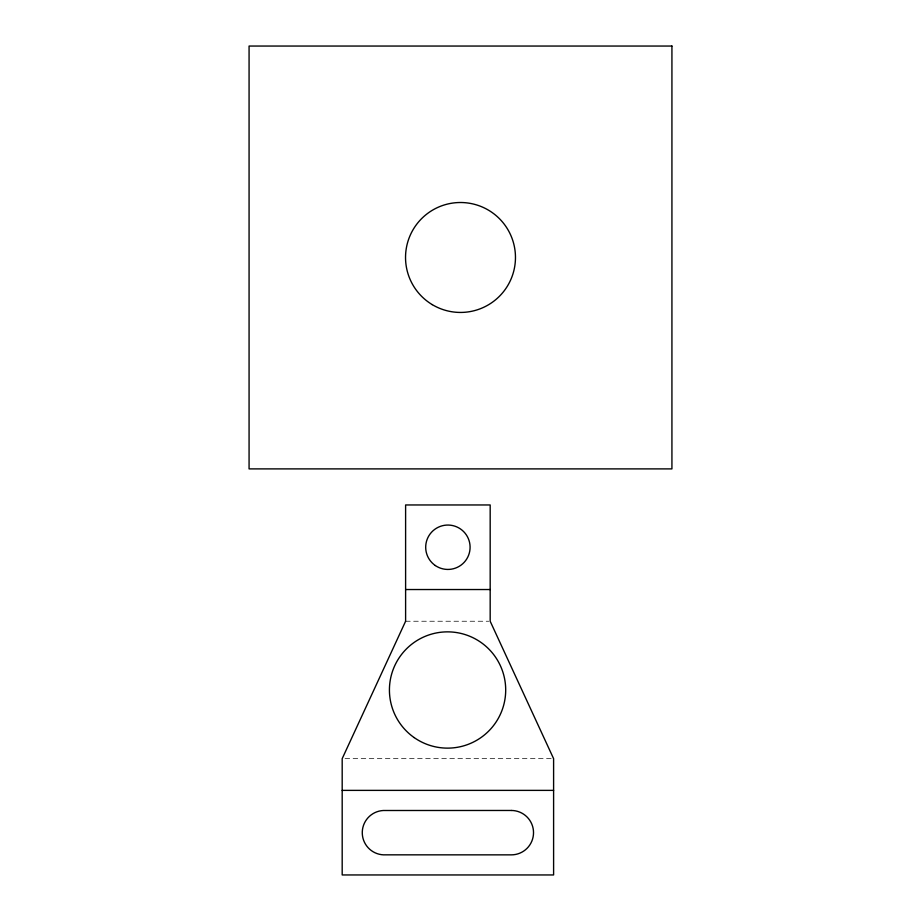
<?xml version="1.0" encoding="UTF-8"?>
<svg xmlns="http://www.w3.org/2000/svg" width="921" height="921" viewBox="0 0 921 921"><rect width="100%" height="100%" fill="white"/><g stroke="black" fill="none" stroke-linecap="round" stroke-linejoin="round"><path stroke-width="0.69" stroke-dasharray="4.61 3.45" d="M405.608 621.238L488.74 621.238M345.053 758.662L552.163 758.662"/><path stroke-width="1.38" d="M405.608 589.532L490.179 589.532M342.186 790.379L553.602 790.379M405.608 621.238L342.186 758.662L342.186 874.95L553.602 874.95L553.602 758.662L490.179 621.238L490.179 504.961L405.608 504.961L405.608 621.238M671.927 46.05L249.073 46.05L249.073 468.893L671.927 468.893L671.927 46.05M511.316 810.468L383.274 810.503A22.196 22.196 0 0 0 362.298 833.862A22.196 22.196 0 0 0 385.657 854.838L511.316 854.861A22.196 22.196 0 0 0 533.524 832.665A22.196 22.196 0 0 0 511.316 810.468M432.237 304.621A54.972 54.972 0 0 0 515.461 258.387A54.972 54.972 0 0 0 433.803 209.424A54.972 54.972 0 0 0 432.237 304.621M435.322 565.54A22.196 22.196 0 0 0 470.021 548.974A22.196 22.196 0 0 0 438.327 527.215A22.196 22.196 0 0 0 435.322 565.54M414.128 737.56A58.138 58.138 0 0 0 505.468 695.159A58.138 58.138 0 0 0 423.084 637.263A58.138 58.138 0 0 0 414.128 737.56"/></g></svg>
